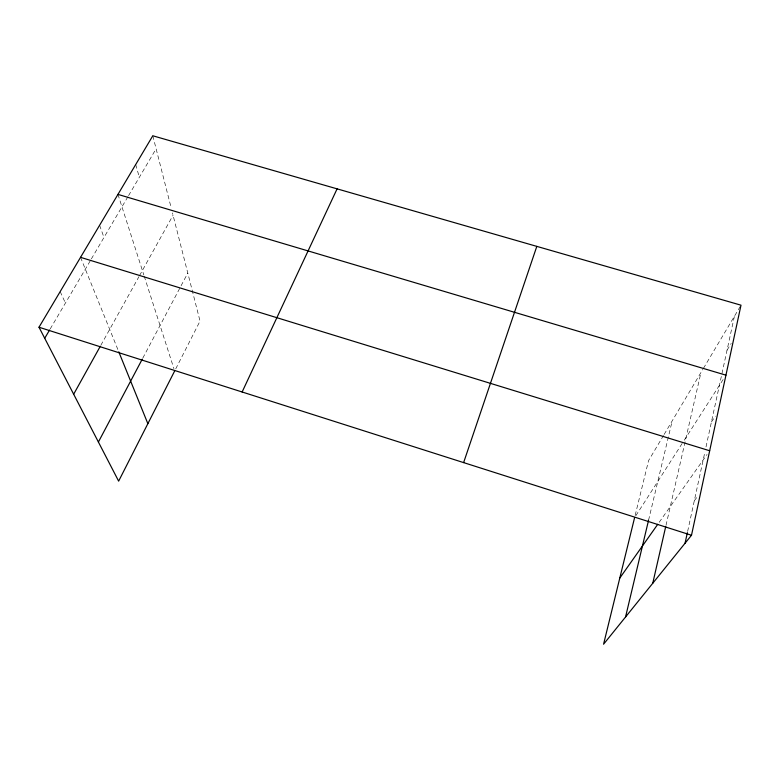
<?xml version="1.0" encoding="UTF-8"?>
<svg xmlns="http://www.w3.org/2000/svg" width="780" height="780" viewBox="0 0 780 780"><rect width="100%" height="100%" fill="white"/><g stroke="black" fill="none" stroke-linecap="round" stroke-linejoin="round"><path stroke-width="0.58" stroke-dasharray="3.9 2.92" d="M687.629 531.443L704.974 451.678M705.998 446.93L734.419 316.261M666.003 525.359L700.957 372.528M648.56 520.24L672.204 420.878M635.164 515.326L648.57 460.61L663.497 435.513M175.734 368.872L200.031 321.077L172.468 212.911M142.799 358.118L187.795 273.068M100.844 345.286L138.947 276.676M139.513 275.642L173.062 215.241M50.193 328.955L90.753 259.964M91.348 258.94L127.949 196.667M128.554 195.653L156.117 148.766M664.121 434.47L702.809 369.398M703.433 368.365L740.405 306.199M727.038 350.191L731.221 343.405M635.885 515.629L683.582 441.246M684.226 440.242L723.313 379.265M711.428 421.99L715.358 416.13M659.158 522.317L707.07 454.457M694.298 500.76L697.905 495.963M60.177 291.603L65.413 303.069M80.545 257.332L118.345 350.727M99.596 225.293L103.974 237.461M117.965 194.395L143.861 275.057M144.232 276.208L173.93 368.706M135.691 164.57L139.337 177.314M152.802 135.778L171.278 208.25"/><path stroke-width="1.17" d="M634.598 517.647L603.574 644.221L691.499 535.255L741 305.185L152.802 135.778L39 327.229L118.638 481.143L174.661 370.978M685.064 543.241L687.365 532.623M652.753 583.274L665.73 526.529M625.55 616.99L648.56 520.24M463.622 462.608L536.816 246.382M242.131 391.989L337.087 188.857M98.397 442.036L142.252 359.161M73.661 394.231L100.249 346.349M44.713 338.276L49.588 329.998M619.788 578.077L657.764 524.287M117.965 194.395L725.946 375.17M80.545 257.332L709.683 450.762M39 327.229L691.499 535.255M118.794 351.858L147.859 423.677"/></g></svg>
